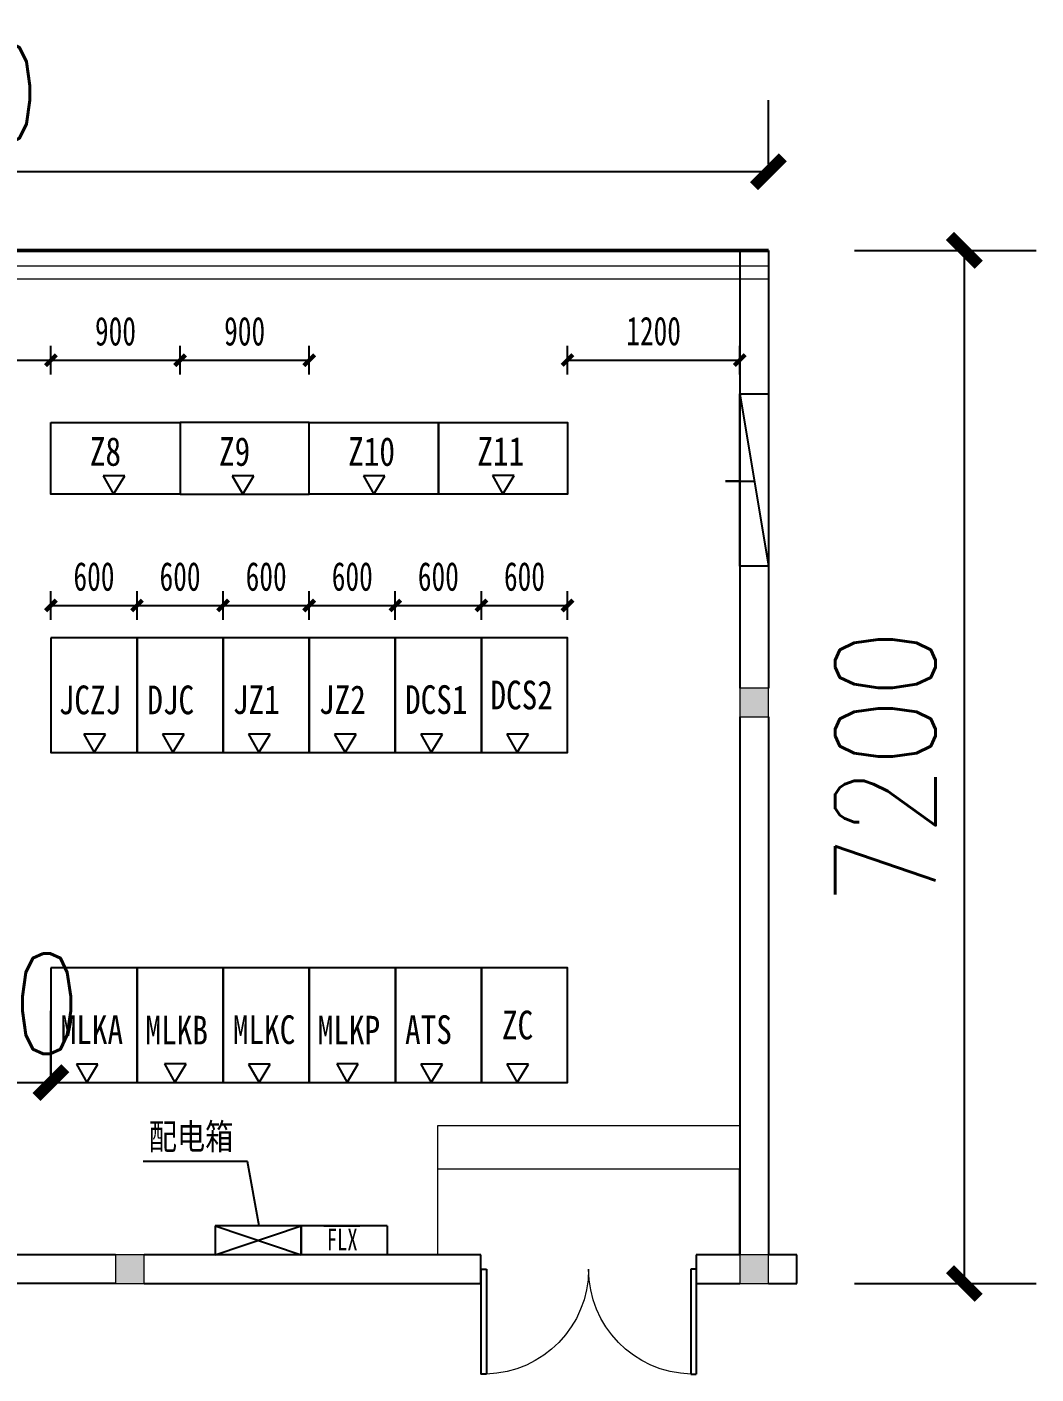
# Model space of a CAD drawing. Header units: millimetres. Extents: x -105589 to 107338, y 13850 to 162308.
# Drawn here: x 100306 to 107338, y 14094 to 23482 of the extents above; entities that cross this region are included whole.
import ezdxf

# ---------------------------------------------------------------- set-up
doc = ezdxf.new("R2010")
doc.units = ezdxf.units.MM
for name, color, linetype in [('0-通风设备', 8, 'Continuous'), ('6号线通信预埋', 7, 'Continuous'), ('DIM_LEAD', 3, 'Continuous'), ('DOOR_FIRE', 4, 'Continuous'), ('JZ-外墙填充', 8, 'Continuous'), ('PUB_HATCH', 8, 'Continuous'), ('wall', 191, 'Continuous'), ('信号', 7, 'Continuous'), ('构造柱', 20, 'Continuous')]:
    doc.layers.add(name, color=color, linetype=linetype)
for name, color, linetype, lineweight in [('1-离壁墙', 71, 'Continuous', 13), ('1-装修', 150, 'Continuous', 13), ('1-车站轮廓', 31, 'Continuous', 50), ('COLUMN', 1, 'Continuous', 15), ('PUB_TEXT', 3, 'Continuous', 15)]:
    doc.layers.add(name, color=color, linetype=linetype, lineweight=lineweight)
doc.styles.add('-宋体', font='', dxfattribs={"width": 0.75})
doc.styles.add('_标准', font='', dxfattribs={"width": 0.8})
doc.styles.add('dim_font', font='SIMPLEX.shx', dxfattribs={"width": 0.8})
doc.styles.add('宋体', font='simhei.ttf', dxfattribs={"width": 0.7})
doc.styles.get('-宋体').set_extended_font_data('NSimSun')
doc.styles.get('_标准').set_extended_font_data('SimSun')
doc.dimstyles.new('_TCH_ARCH&&200', dxfattribs={"dimscale": 2, "dimtxt": 350, "dimasz": 100, "dimexe": 250, "dimexo": 300, "dimgap": 100, "dimtad": 1, "dimdec": 0, "dimzin": 0, "dimdsep": 46, "dimtxsty": 'dim_font', "dimblk": 'ARCHTICK', "dimcen": 0.09, "dimclrt": 7, "dimazin": 2, "dimtfac": 1, "dimtdec": 0, "dimtix": 1, "dimtmove": 2, "dimatfit": 3, "dimfxl": 1, "dimtolj": 1, "dimtzin": 0, "dimarcsym": 0})
doc.dimstyles.new('DIMN', dxfattribs={"dimtxt": 200, "dimasz": 75, "dimexe": 100, "dimexo": 100, "dimgap": 100, "dimtad": 2, "dimdec": 0, "dimzin": 0, "dimdsep": 46, "dimtxsty": '宋体', "dimblk": 'ARCHTICK', "dimcen": 0.09, "dimclrd": 3, "dimclre": 3, "dimclrt": 7, "dimazin": 2, "dimtfac": 1, "dimtdec": 0, "dimtix": 1, "dimtmove": 2, "dimatfit": 3, "dimfxl": 100, "dimfxlon": 1, "dimtolj": 1, "dimtzin": 0, "dimarcsym": 0})

# ---------------------------------------------------------------- blocks, each defined once
blk = doc.blocks.new('$DorLib2D$00000002')
for p, q in [((-0.5, 0), (-0.5, 0.4875)), ((-0.475, 0.4875), (-0.5, 0.4875)), ((-0.475, 0), (-0.475, 0.4875)), ((0.475, 0), (0.475, 0.4875)), ((0.475, 0.4875), (0.5, 0.4875)), ((0.5, 0), (0.5, 0.4875)), ((-0.5, 0), (-0.475, 0)), ((0.5, 0), (0.475, 0))]:
    blk.add_line(p, q)
at = {"lineweight": 13}
for centre, start, end in [((-0.4875, 0), 0, 88.53072), ((0.4875, 0), 91.46928, 180)]:
    blk.add_arc(centre, 0.4875, start, end, dxfattribs=at)
blk = doc.blocks.new('_FZH')
at = {"color": 252}
blk.add_lwpolyline([(-0.5, -0.5), (0.5, -0.5), (0.5, 0.5), (-0.5, 0.5)], close=True, dxfattribs=at)
at = {"layer": 'PUB_HATCH'}
blk.add_solid([(-0.5, -0.5), (0.5, -0.5), (-0.5, 0.5), (0.5, 0.5)], dxfattribs=at)
blk = doc.blocks.new('_ARCHTICK')
at = {"color": 0, "linetype": 'ByBlock', "const_width": 0.4}
blk.add_lwpolyline([(-0.5, -0.5), (0.5, 0.5)], dxfattribs=at)
blk = doc.blocks.new('*D26')
at = {"color": 3, "lineweight": -2, "transparency": 16777216}
for p, q in [((98973.3, 21059.4), (98973.3, 21259.4)), ((100473.2, 21059.4), (100473.2, 21259.4)), ((98973.3, 21159.4), (100473.2, 21159.4))]:
    blk.add_line(p, q, dxfattribs=at)
at = {"layer": 'DEFPOINTS', "color": 0, "transparency": 16777216}
for p in [(100473.2, 21159.4), (98973.3, 20714.7), (100473.2, 20725.1)]:
    blk.add_point(p, dxfattribs=at)
at = {"color": 3, "lineweight": -2, "transparency": 16777216, "xscale": 75, "yscale": 75, "zscale": 75, "rotation": 180}
blk.add_blockref('_ARCHTICK', (98973.3, 21159.4), dxfattribs=at)
at = {"color": 3, "lineweight": -2, "transparency": 16777216, "xscale": 75, "yscale": 75, "zscale": 75}
blk.add_blockref('_ARCHTICK', (100473.2, 21159.4), dxfattribs=at)
at = {"color": 7, "transparency": 16777216, "insert": (99723.2, 21360.6), "char_height": 200, "attachment_point": 5, "style": '宋体'}
blk.add_mtext('\\A1;1500', dxfattribs=at)
blk = doc.blocks.new('*D27')
at = {"color": 3, "lineweight": -2, "transparency": 16777216}
for p, q in [((100473.2, 21059.4), (100473.2, 21259.4)), ((101373.2, 21059.4), (101373.2, 21259.4)), ((100473.2, 21159.4), (101373.2, 21159.4))]:
    blk.add_line(p, q, dxfattribs=at)
at = {"layer": 'DEFPOINTS', "color": 0, "transparency": 16777216}
for p in [(101373.2, 21159.4), (100473.2, 20725.1), (101373.2, 20725.1)]:
    blk.add_point(p, dxfattribs=at)
at = {"color": 3, "lineweight": -2, "transparency": 16777216, "xscale": 75, "yscale": 75, "zscale": 75, "rotation": 180}
blk.add_blockref('_ARCHTICK', (100473.2, 21159.4), dxfattribs=at)
at = {"color": 3, "lineweight": -2, "transparency": 16777216, "xscale": 75, "yscale": 75, "zscale": 75}
blk.add_blockref('_ARCHTICK', (101373.2, 21159.4), dxfattribs=at)
at = {"color": 7, "transparency": 16777216, "insert": (100923.2, 21360.6), "char_height": 200, "attachment_point": 5, "style": '宋体'}
blk.add_mtext('\\A1;900', dxfattribs=at)
blk = doc.blocks.new('*D28')
at = {"color": 3, "lineweight": -2, "transparency": 16777216}
for p, q in [((101373.2, 21059.4), (101373.2, 21259.4)), ((102273.2, 21059.4), (102273.2, 21259.4)), ((101373.2, 21159.4), (102273.2, 21159.4))]:
    blk.add_line(p, q, dxfattribs=at)
at = {"layer": 'DEFPOINTS', "color": 0, "transparency": 16777216}
for p in [(102273.2, 21159.4), (101373.2, 20725.1), (102273.2, 20725.1)]:
    blk.add_point(p, dxfattribs=at)
at = {"color": 3, "lineweight": -2, "transparency": 16777216, "xscale": 75, "yscale": 75, "zscale": 75, "rotation": 180}
blk.add_blockref('_ARCHTICK', (101373.2, 21159.4), dxfattribs=at)
at = {"color": 3, "lineweight": -2, "transparency": 16777216, "xscale": 75, "yscale": 75, "zscale": 75}
blk.add_blockref('_ARCHTICK', (102273.2, 21159.4), dxfattribs=at)
at = {"color": 7, "transparency": 16777216, "insert": (101823.2, 21360.6), "char_height": 200, "attachment_point": 5, "style": '宋体'}
blk.add_mtext('\\A1;900', dxfattribs=at)
blk = doc.blocks.new('*D10')
at = {"color": 3, "lineweight": -2, "transparency": 16777216}
for p, q in [((100473.2, 19350.3), (100473.2, 19550.3)), ((101073.2, 19350.3), (101073.2, 19550.3)), ((100473.2, 19450.3), (101073.2, 19450.3))]:
    blk.add_line(p, q, dxfattribs=at)
at = {"layer": 'DEFPOINTS', "color": 0, "transparency": 16777216}
for p in [(101073.2, 19450.3), (100473.2, 19030.2), (101073.2, 19030.2)]:
    blk.add_point(p, dxfattribs=at)
at = {"color": 3, "lineweight": -2, "transparency": 16777216, "xscale": 75, "yscale": 75, "zscale": 75, "rotation": 180}
blk.add_blockref('_ARCHTICK', (100473.2, 19450.3), dxfattribs=at)
at = {"color": 3, "lineweight": -2, "transparency": 16777216, "xscale": 75, "yscale": 75, "zscale": 75}
blk.add_blockref('_ARCHTICK', (101073.2, 19450.3), dxfattribs=at)
at = {"color": 7, "transparency": 16777216, "insert": (100773.2, 19651.4), "char_height": 200, "attachment_point": 5, "style": '宋体'}
blk.add_mtext('\\A1;600', dxfattribs=at)
blk = doc.blocks.new('*D11')
at = {"color": 3, "lineweight": -2, "transparency": 16777216}
for p, q in [((101073.2, 19350.3), (101073.2, 19550.3)), ((101673.2, 19350.3), (101673.2, 19550.3)), ((101073.2, 19450.3), (101673.2, 19450.3))]:
    blk.add_line(p, q, dxfattribs=at)
at = {"layer": 'DEFPOINTS', "color": 0, "transparency": 16777216}
for p in [(101673.2, 19450.3), (101073.2, 19030.2), (101673.2, 19030.2)]:
    blk.add_point(p, dxfattribs=at)
at = {"color": 3, "lineweight": -2, "transparency": 16777216, "xscale": 75, "yscale": 75, "zscale": 75, "rotation": 180}
blk.add_blockref('_ARCHTICK', (101073.2, 19450.3), dxfattribs=at)
at = {"color": 3, "lineweight": -2, "transparency": 16777216, "xscale": 75, "yscale": 75, "zscale": 75}
blk.add_blockref('_ARCHTICK', (101673.2, 19450.3), dxfattribs=at)
at = {"color": 7, "transparency": 16777216, "insert": (101373.2, 19651.4), "char_height": 200, "attachment_point": 5, "style": '宋体'}
blk.add_mtext('\\A1;600', dxfattribs=at)
blk = doc.blocks.new('*D12')
at = {"color": 3, "lineweight": -2, "transparency": 16777216}
for p, q in [((101673.2, 19350.3), (101673.2, 19550.3)), ((102273.2, 19350.3), (102273.2, 19550.3)), ((101673.2, 19450.3), (102273.2, 19450.3))]:
    blk.add_line(p, q, dxfattribs=at)
at = {"layer": 'DEFPOINTS', "color": 0, "transparency": 16777216}
for p in [(102273.2, 19450.3), (101673.2, 19030.2), (102273.2, 19030.2)]:
    blk.add_point(p, dxfattribs=at)
at = {"color": 3, "lineweight": -2, "transparency": 16777216, "xscale": 75, "yscale": 75, "zscale": 75, "rotation": 180}
blk.add_blockref('_ARCHTICK', (101673.2, 19450.3), dxfattribs=at)
at = {"color": 3, "lineweight": -2, "transparency": 16777216, "xscale": 75, "yscale": 75, "zscale": 75}
blk.add_blockref('_ARCHTICK', (102273.2, 19450.3), dxfattribs=at)
at = {"color": 7, "transparency": 16777216, "insert": (101973.2, 19651.4), "char_height": 200, "attachment_point": 5, "style": '宋体'}
blk.add_mtext('\\A1;600', dxfattribs=at)
blk = doc.blocks.new('*D13')
at = {"color": 3, "lineweight": -2, "transparency": 16777216}
for p, q in [((102273.2, 19350.3), (102273.2, 19550.3)), ((102873.2, 19350.3), (102873.2, 19550.3)), ((102273.2, 19450.3), (102873.2, 19450.3))]:
    blk.add_line(p, q, dxfattribs=at)
at = {"layer": 'DEFPOINTS', "color": 0, "transparency": 16777216}
for p in [(102873.2, 19450.3), (102273.2, 19030.2), (102873.2, 18835.3)]:
    blk.add_point(p, dxfattribs=at)
at = {"color": 3, "lineweight": -2, "transparency": 16777216, "xscale": 75, "yscale": 75, "zscale": 75, "rotation": 180}
blk.add_blockref('_ARCHTICK', (102273.2, 19450.3), dxfattribs=at)
at = {"color": 3, "lineweight": -2, "transparency": 16777216, "xscale": 75, "yscale": 75, "zscale": 75}
blk.add_blockref('_ARCHTICK', (102873.2, 19450.3), dxfattribs=at)
at = {"color": 7, "transparency": 16777216, "insert": (102573.2, 19651.4), "char_height": 200, "attachment_point": 5, "style": '宋体'}
blk.add_mtext('\\A1;600', dxfattribs=at)
blk = doc.blocks.new('*D29')
at = {"color": 3, "lineweight": -2, "transparency": 16777216}
for p, q in [((104073.2, 21060.5), (104073.2, 21260.5)), ((105273.2, 21060.5), (105273.2, 21260.5)), ((104073.2, 21160.5), (105273.2, 21160.5))]:
    blk.add_line(p, q, dxfattribs=at)
at = {"layer": 'DEFPOINTS', "color": 0, "transparency": 16777216}
for p in [(105273.2, 21160.5), (104073.2, 20726.1), (105273.2, 20726.1)]:
    blk.add_point(p, dxfattribs=at)
at = {"color": 3, "lineweight": -2, "transparency": 16777216, "xscale": 75, "yscale": 75, "zscale": 75, "rotation": 180}
blk.add_blockref('_ARCHTICK', (104073.2, 21160.5), dxfattribs=at)
at = {"color": 3, "lineweight": -2, "transparency": 16777216, "xscale": 75, "yscale": 75, "zscale": 75}
blk.add_blockref('_ARCHTICK', (105273.2, 21160.5), dxfattribs=at)
at = {"color": 7, "transparency": 16777216, "insert": (104673.2, 21361.6), "char_height": 200, "attachment_point": 5, "style": '宋体'}
blk.add_mtext('\\A1;1200', dxfattribs=at)
blk = doc.blocks.new('*D14')
at = {"color": 3, "lineweight": -2, "transparency": 16777216}
for p, q in [((103473.2, 19350.3), (103473.2, 19550.3)), ((104073.2, 19350.3), (104073.2, 19550.3)), ((103473.2, 19450.3), (104073.2, 19450.3))]:
    blk.add_line(p, q, dxfattribs=at)
at = {"layer": 'DEFPOINTS', "color": 0, "transparency": 16777216}
for p in [(104073.2, 19450.3), (103473.2, 19225.1), (104073.2, 19230.2)]:
    blk.add_point(p, dxfattribs=at)
at = {"color": 3, "lineweight": -2, "transparency": 16777216, "xscale": 75, "yscale": 75, "zscale": 75, "rotation": 180}
blk.add_blockref('_ARCHTICK', (103473.2, 19450.3), dxfattribs=at)
at = {"color": 3, "lineweight": -2, "transparency": 16777216, "xscale": 75, "yscale": 75, "zscale": 75}
blk.add_blockref('_ARCHTICK', (104073.2, 19450.3), dxfattribs=at)
at = {"color": 7, "transparency": 16777216, "insert": (103773.2, 19651.4), "char_height": 200, "attachment_point": 5, "style": '宋体'}
blk.add_mtext('\\A1;600', dxfattribs=at)
blk = doc.blocks.new('*D15')
at = {"color": 3, "lineweight": -2, "transparency": 16777216}
for p, q in [((102873.2, 19350.3), (102873.2, 19550.3)), ((103473.2, 19350.3), (103473.2, 19550.3)), ((102873.2, 19450.3), (103473.2, 19450.3))]:
    blk.add_line(p, q, dxfattribs=at)
at = {"layer": 'DEFPOINTS', "color": 0, "transparency": 16777216}
for p in [(103473.2, 19450.3), (102873.2, 19025.1), (103473.2, 19030.2)]:
    blk.add_point(p, dxfattribs=at)
at = {"color": 3, "lineweight": -2, "transparency": 16777216, "xscale": 75, "yscale": 75, "zscale": 75, "rotation": 180}
blk.add_blockref('_ARCHTICK', (102873.2, 19450.3), dxfattribs=at)
at = {"color": 3, "lineweight": -2, "transparency": 16777216, "xscale": 75, "yscale": 75, "zscale": 75}
blk.add_blockref('_ARCHTICK', (103473.2, 19450.3), dxfattribs=at)
at = {"color": 7, "transparency": 16777216, "insert": (103173.2, 19651.4), "char_height": 200, "attachment_point": 5, "style": '宋体'}
blk.add_mtext('\\A1;600', dxfattribs=at)
blk = doc.blocks.new('*D30')
at = {"color": 0, "lineweight": -2, "transparency": 16777216}
for p, q in [((92923.2, 22525.1), (92923.2, 22972.8)), ((105473.2, 22525.1), (105473.2, 22972.8)), ((105473.2, 22472.8), (92923.2, 22472.8))]:
    blk.add_line(p, q, dxfattribs=at)
at = {"layer": 'DEFPOINTS', "color": 0, "transparency": 16777216}
for p in [(92923.2, 22472.8), (92923.2, 21925.1), (105473.2, 21925.1)]:
    blk.add_point(p, dxfattribs=at)
at = {"color": 0, "lineweight": -2, "transparency": 16777216, "xscale": 200, "yscale": 200, "zscale": 200, "rotation": 180}
blk.add_blockref('_ARCHTICK', (92923.2, 22472.8), dxfattribs=at)
at = {"color": 0, "lineweight": -2, "transparency": 16777216, "xscale": 200, "yscale": 200, "zscale": 200}
blk.add_blockref('_ARCHTICK', (105473.2, 22472.8), dxfattribs=at)
at = {"color": 7, "transparency": 16777216, "insert": (99198.2, 23022.8), "char_height": 700, "attachment_point": 5, "style": 'dim_font'}
blk.add_mtext('\\A1;12550', dxfattribs=at)
blk = doc.blocks.new('*D31')
at = {"color": 0, "lineweight": -2, "transparency": 16777216}
for p, q in [((106073.2, 21925.1), (107338.1, 21925.1)), ((106838.1, 21925.1), (106838.1, 14725.1)), ((106073.2, 14725.1), (107338.1, 14725.1))]:
    blk.add_line(p, q, dxfattribs=at)
at = {"layer": 'DEFPOINTS', "color": 0, "transparency": 16777216}
for p in [(105473.2, 21925.1), (105473.2, 14725.1), (106838.1, 14725.1)]:
    blk.add_point(p, dxfattribs=at)
at = {"color": 0, "lineweight": -2, "transparency": 16777216, "xscale": 200, "yscale": 200, "zscale": 200}
for p, rotation in [((106838.1, 21925.1), 90), ((106838.1, 14725.1), 270)]:
    blk.add_blockref('_ARCHTICK', p, dxfattribs=dict(at, rotation=rotation))
at = {"color": 7, "transparency": 16777216, "insert": (106288.1, 18325.1), "char_height": 700, "attachment_point": 5, "rotation": 90, "style": 'dim_font'}
blk.add_mtext('\\A1;7200', dxfattribs=at)
blk = doc.blocks.new('*D18')
at = {"color": 0, "lineweight": -2, "transparency": 16777216}
for p, q in [((98973.3, 16125.1), (98973.3, 16625.1)), ((100473.3, 16125.1), (100473.3, 16625.1)), ((98973.3, 16125.1), (98773.3, 16125.1)), ((98973.3, 16125.1), (100473.3, 16125.1)), ((100473.3, 16125.1), (100673.3, 16125.1))]:
    blk.add_line(p, q, dxfattribs=at)
at = {"layer": 'DEFPOINTS', "color": 0, "transparency": 16777216}
for p in [(98973.3, 16125.1), (100473.3, 16125.1), (100473.3, 16125.1)]:
    blk.add_point(p, dxfattribs=at)
at = {"color": 0, "lineweight": -2, "transparency": 16777216, "xscale": 200, "yscale": 200, "zscale": 200}
blk.add_blockref('_ARCHTICK', (98973.3, 16125.1), dxfattribs=at)
at = {"color": 0, "lineweight": -2, "transparency": 16777216, "xscale": 200, "yscale": 200, "zscale": 200, "rotation": 180}
blk.add_blockref('_ARCHTICK', (100473.3, 16125.1), dxfattribs=at)
at = {"color": 7, "transparency": 16777216, "insert": (99723.3, 16675.1), "char_height": 700, "attachment_point": 5, "style": 'dim_font'}
blk.add_mtext('\\A1;1500', dxfattribs=at)

msp = doc.modelspace()

# ---------------------------------------------------------------- linework, layer by layer
at = {"color": 0}
for p, q in [((101842.8, 15575.1), (101115.3, 15575.1)), ((101924.3, 15126.7), (101842.8, 15575.1))]:
    msp.add_line(p, q, dxfattribs=at)
at = {"layer": '0-通风设备', "color": 0, "lineweight": -3, "ltscale": 1.25}
for p, q in [((100837.1, 20354.4), (100909.9, 20225.1)), ((100987.5, 20354.4), (100837.1, 20354.4)), ((100909.9, 20225.1), (100987.5, 20354.4)), ((101737.1, 20354.4), (101809.9, 20225.1)), ((101887.5, 20354.4), (101737.1, 20354.4)), ((101809.9, 20225.1), (101887.5, 20354.4)), ((102650.4, 20354.4), (102723.2, 20225.1)), ((102800.8, 20354.4), (102650.4, 20354.4)), ((102723.2, 20225.1), (102800.8, 20354.4)), ((103550.4, 20355.4), (103623.2, 20226.1)), ((103700.8, 20355.4), (103550.4, 20355.4)), ((103623.2, 20226.1), (103700.8, 20355.4)), ((100702.7, 18554.4, 0), (100775.5, 18425.1, 0)), ((100853.1, 18554.4, 0), (100702.7, 18554.4, 0)), ((100775.5, 18425.1, 0), (100853.1, 18554.4, 0)), ((101250.4, 18554.4, 0), (101323.2, 18425.1, 0)), ((101400.8, 18554.4, 0), (101250.4, 18554.4, 0)), ((101323.2, 18425.1, 0), (101400.8, 18554.4, 0)), ((101850.4, 18554.4, 0), (101923.2, 18425.1, 0)), ((102000.8, 18554.4, 0), (101850.4, 18554.4, 0)), ((101923.2, 18425.1, 0), (102000.8, 18554.4, 0)), ((102450.4, 18554.4, 0), (102523.2, 18425.1, 0)), ((102600.8, 18554.4, 0), (102450.4, 18554.4, 0)), ((102523.2, 18425.1, 0), (102600.8, 18554.4, 0)), ((103050.4, 18554.4, 0), (103123.2, 18425.1, 0)), ((103200.8, 18554.4, 0), (103050.4, 18554.4, 0)), ((103123.2, 18425.1, 0), (103200.8, 18554.4, 0)), ((103650.4, 18554.4, 0), (103723.2, 18425.1, 0)), ((103800.8, 18554.4, 0), (103650.4, 18554.4, 0)), ((103723.2, 18425.1, 0), (103800.8, 18554.4, 0)), ((100650.5, 16254.4, 0), (100723.3, 16125.1, 0)), ((100800.9, 16254.4, 0), (100650.5, 16254.4, 0)), ((100723.3, 16125.1, 0), (100800.9, 16254.4, 0)), ((101264.8, 16255.5), (101337.6, 16126.2)), ((101415.3, 16255.5), (101264.8, 16255.5)), ((101337.6, 16126.2), (101415.3, 16255.5)), ((101850.5, 16254.4, 0), (101923.3, 16125.1, 0)), ((102000.9, 16254.4, 0), (101850.5, 16254.4, 0)), ((101923.3, 16125.1, 0), (102000.9, 16254.4, 0)), ((102464.8, 16255.5), (102537.6, 16126.2)), ((102615.3, 16255.5), (102464.8, 16255.5)), ((102537.6, 16126.2), (102615.3, 16255.5)), ((103050.5, 16254.4, 0), (103123.3, 16125.1, 0)), ((103200.9, 16254.4, 0), (103050.5, 16254.4, 0)), ((103123.3, 16125.1, 0), (103200.9, 16254.4, 0)), ((103650.5, 16254.4, 0), (103723.3, 16125.1, 0)), ((103800.9, 16254.4, 0), (103650.5, 16254.4, 0)), ((103723.3, 16125.1, 0), (103800.9, 16254.4, 0))]:
    msp.add_line(p, q, dxfattribs=at)
at = {"layer": '1-离壁墙', "color": 0}
for points in [[(105473.2, 21815.1), (87972.8, 21815.1)], [(105473.2, 21725.1), (87972.8, 21725.1)]]:
    msp.add_lwpolyline(points, dxfattribs=at)
at = {"layer": '1-装修', "color": 0}
for points in [[(103170.2, 14925.1), (103170.2, 15825.1), (105273.2, 15825.1), (105273.2, 14925.1)], [(103170.2, 14925.1), (103170.2, 15525.1), (105270.2, 15525.1), (105270.2, 14925.1)]]:
    msp.add_lwpolyline(points, dxfattribs=at)
at = {"layer": '1-车站轮廓', "color": 0}
msp.add_line((87972.8, 21925.1), (105473.2, 21925.1), dxfattribs=at)
at = {"layer": '6号线通信预埋', "color": 0}
msp.add_line((105273.2, 20924.6), (105473.2, 19724.6), dxfattribs=at)
msp.add_lwpolyline([(105273.2, 20924.6), (105473.2, 20924.6), (105473.2, 19724.6), (105273.2, 19724.6), (105273.2, 20924.6)], dxfattribs=at)
at = {"layer": 'DIM_LEAD', "color": 0}
for p, q in [((105273.2, 20216.6), (105273.2, 20416.6)), ((105273.2, 20316.6), (105173.2, 20316.6)), ((105173.2, 20316.6), (105373.2, 20316.6))]:
    msp.add_line(p, q, dxfattribs=at)
at = {"layer": 'JZ-外墙填充', "color": 0}
for points in [[(100473.2, 20725.1), (101373.2, 20725.1), (101373.2, 20225.1), (100473.2, 20225.1)], [(101373.2, 20225.1), (102273.2, 20225.1), (102273.2, 20725.1), (101373.2, 20725.1)], [(102273.2, 20725.1), (103173.2, 20725.1), (103173.2, 20225.1), (102273.2, 20225.1)], [(103173.2, 20726.1), (104073.2, 20726.1), (104073.2, 20226.1), (103173.2, 20226.1)], [(100473.2, 19225.1), (100473.2, 18425.1), (101073.2, 18425.1), (101073.2, 19225.1)], [(101073.2, 19225.1), (101073.2, 18425.1), (101673.2, 18425.1), (101673.2, 19225.1)], [(101673.2, 19225.1), (101673.2, 18425.1), (102273.2, 18425.1), (102273.2, 19225.1)], [(102273.2, 19225.1), (102273.2, 18425.1), (102873.2, 18425.1), (102873.2, 19225.1)], [(102873.2, 19225.1), (102873.2, 18425.1), (103473.2, 18425.1), (103473.2, 19225.1)], [(103473.2, 19225.1), (103473.2, 18425.1), (104073.2, 18425.1), (104073.2, 19225.1)], [(100473.3, 16925.1), (100473.3, 16125.1), (101073.3, 16125.1), (101073.3, 16925.1)], [(101073.3, 16925.1), (101073.3, 16125.1), (101673.3, 16125.1), (101673.3, 16925.1)], [(101673.3, 16925.1), (101673.3, 16125.1), (102273.3, 16125.1), (102273.3, 16925.1)], [(102273.3, 16925.1), (102273.3, 16125.1), (102873.3, 16125.1), (102873.3, 16925.1)], [(102873.3, 16925.1), (102873.3, 16125.1), (103473.3, 16125.1), (103473.3, 16925.1)], [(103473.3, 16925.1), (103473.3, 16125.1), (104073.3, 16125.1), (104073.3, 16925.1)]]:
    msp.add_lwpolyline(points, close=True, dxfattribs=at)
at = {"layer": 'wall', "color": 0}
for p, q in [((105273.2, 21925.1), (105273.2, 18875.1)), ((105473.2, 21925.1), (105473.2, 18875.1)), ((105273.2, 18675.1), (105273.2, 14925.1)), ((105473.2, 18675.1), (105473.2, 14925.1)), ((100923.2, 14925.1), (97123.2, 14925.1)), ((103470.2, 14925.1), (101123.2, 14925.1)), ((103470.2, 14725.1), (103470.2, 14925.1)), ((105273.2, 14925.1), (104970.2, 14925.1)), ((104970.2, 14925.1), (104970.2, 14725.1)), ((105670.2, 14925.1), (105473.2, 14925.1)), ((105670.2, 14725.1), (105670.2, 14925.1)), ((100923.2, 14725.1), (97123.2, 14725.1)), ((101123.2, 14725.1), (103470.2, 14725.1)), ((104970.2, 14725.1), (105273.2, 14725.1)), ((105473.2, 14725.1), (105670.2, 14725.1))]:
    msp.add_line(p, q, dxfattribs=at)
at = {"layer": '信号', "color": 0}
for p, q in [((102216.7, 15126.1), (101616.7, 15126.1)), ((101616.7, 15126.1), (102216.7, 14925.1)), ((101616.7, 14925.1), (102216.7, 15126.1)), ((101616.7, 15126.1), (101616.7, 14925.1)), ((102216.7, 15126.1), (102216.7, 14925.1)), ((102816.7, 15126.1), (102216.7, 15126.1)), ((102216.7, 15126.1), (102216.7, 14925.1)), ((102216.7, 15126.1), (102216.7, 14925.1)), ((102216.7, 14925.1), (102216.7, 15126.1)), ((102816.7, 15126.1), (102216.7, 15126.1)), ((102216.7, 14925.1), (102216.7, 15126.1)), ((102816.7, 15126.1), (102816.7, 14925.1)), ((102216.7, 14925.1), (101616.7, 14925.1)), ((102816.7, 14925.1), (102216.7, 14925.1))]:
    msp.add_line(p, q, dxfattribs=at)
at = {"layer": '构造柱', "color": 0}
msp.add_line((102375.7, 15126.1), (102625.7, 15126.1), dxfattribs=at)

# ---------------------------------------------------------------- block references
at = {"layer": 'COLUMN', "color": 0, "xscale": 200, "yscale": 200, "zscale": 200, "rotation": 270}
for p in [(105373.2, 18775.1), (101023.2, 14825.1), (105373.2, 14825.1)]:
    msp.add_blockref('_FZH', p, dxfattribs=at)
at = {"layer": 'DOOR_FIRE', "color": 0, "xscale": -1500.000000000001, "yscale": 1500, "zscale": 200, "rotation": 180.0000024714693}
msp.add_blockref('$DorLib2D$00000002', (104220.2, 14825.1), dxfattribs=at)

# ---------------------------------------------------------------- texts
at = {"color": 0, "linetype": 'Continuous', "style": '宋体', "width": 0.7}
msp.add_text('FLX', height=150, dxfattribs=at).set_placement((102396, 14956.5))
at = {"layer": 'PUB_TEXT', "color": 0, "style": '_标准', "width": 0.8}
for s, p in [('Z8', (100744.4, 20423.5)), ('Z9', (101644.4, 20423.5)), ('Z10', (102544.4, 20423.5)), ('Z11', (103444.4, 20424.6)), ('JCZJ', (100527.5, 18692.3, 126.8)), ('DJC', (101144.5, 18692.3, 126.8)), ('JZ1', (101740.8, 18694.1, 126.8)), ('JZ2', (102340.8, 18694.1, 126.8)), ('DCS1', (102940.8, 18694.1, 126.8)), ('DCS2', (103536, 18726.3, 126.8)), ('ZC', (103616.1, 16426.3, 126.8)), ('MLKA', (100540.9, 16394.1, 126.8)), ('MLKB', (101132.1, 16390.6, 126.8)), ('MLKC', (101740.9, 16394.1, 126.8)), ('MLKP', (102332.1, 16390.6, 126.8)), ('ATS', (102940.9, 16394.1, 126.8))]:
    msp.add_text(s, height=200, dxfattribs=at).set_placement(p)
at = {"layer": '信号', "color": 0, "style": '-宋体', "width": 0.8}
msp.add_text('配电箱', height=180, dxfattribs=at).set_placement((101155.1, 15658.8))

# ---------------------------------------------------------------- dimensions: what is measured, and where the dimension line sits
at = {"color": 0}
for base, p1, p2, dimstyle, picture, middle in [((92923.2, 22472.8), (105473.2, 21925.1), (92923.2, 21925.1), '_TCH_ARCH&&200', '*D30', (99198.2, 23022.8)), ((100473.2, 21159.4), (98973.3, 20714.7), (100473.2, 20725.1), 'DIMN', '*D26', (99723.2, 21360.6)), ((101373.2, 21159.4), (100473.2, 20725.1), (101373.2, 20725.1), 'DIMN', '*D27', (100923.2, 21360.6)), ((102273.2, 21159.4), (101373.2, 20725.1), (102273.2, 20725.1), 'DIMN', '*D28', (101823.2, 21360.6)), ((105273.2, 21160.5), (104073.2, 20726.1), (105273.2, 20726.1), 'DIMN', '*D29', (104673.2, 21361.6)), ((101073.2, 19450.3), (100473.2, 19030.2), (101073.2, 19030.2), 'DIMN', '*D10', (100773.2, 19651.4)), ((101673.2, 19450.3), (101073.2, 19030.2), (101673.2, 19030.2), 'DIMN', '*D11', (101373.2, 19651.4)), ((102273.2, 19450.3), (101673.2, 19030.2), (102273.2, 19030.2), 'DIMN', '*D12', (101973.2, 19651.4)), ((102873.2, 19450.3), (102273.2, 19030.2), (102873.2, 18835.3), 'DIMN', '*D13', (102573.2, 19651.4)), ((103473.2, 19450.3), (102873.2, 19025.1), (103473.2, 19030.2), 'DIMN', '*D15', (103173.2, 19651.4)), ((104073.2, 19450.3), (103473.2, 19225.1), (104073.2, 19230.2), 'DIMN', '*D14', (103773.2, 19651.4))]:
    dim = msp.add_linear_dim(base=base, p1=p1, p2=p2, dimstyle=dimstyle, dxfattribs=at)
    dim.commit()
    dim.dimension.update_dxf_attribs({"geometry": picture, "text_midpoint": middle})
dim = msp.add_linear_dim(base=(106838.1, 14725.1), p1=(105473.2, 21925.1), p2=(105473.2, 14725.1), angle=90, dimstyle='_TCH_ARCH&&200', dxfattribs=at)
dim.commit()
dim.dimension.update_dxf_attribs({"geometry": '*D31', "text_midpoint": (106288.1, 18325.1)})
dim = msp.add_linear_dim(base=(100473.3, 16125.1), p1=(98973.3, 16125.1), p2=(100473.3, 16125.1), dimstyle='_TCH_ARCH&&200', override={"dimfxl": 100, "dimfxlon": 1}, dxfattribs=at)
dim.commit()
dim.dimension.update_dxf_attribs({"geometry": '*D18', "text_midpoint": (99723.3, 16675.1)})

doc.saveas('drawing.dxf')
